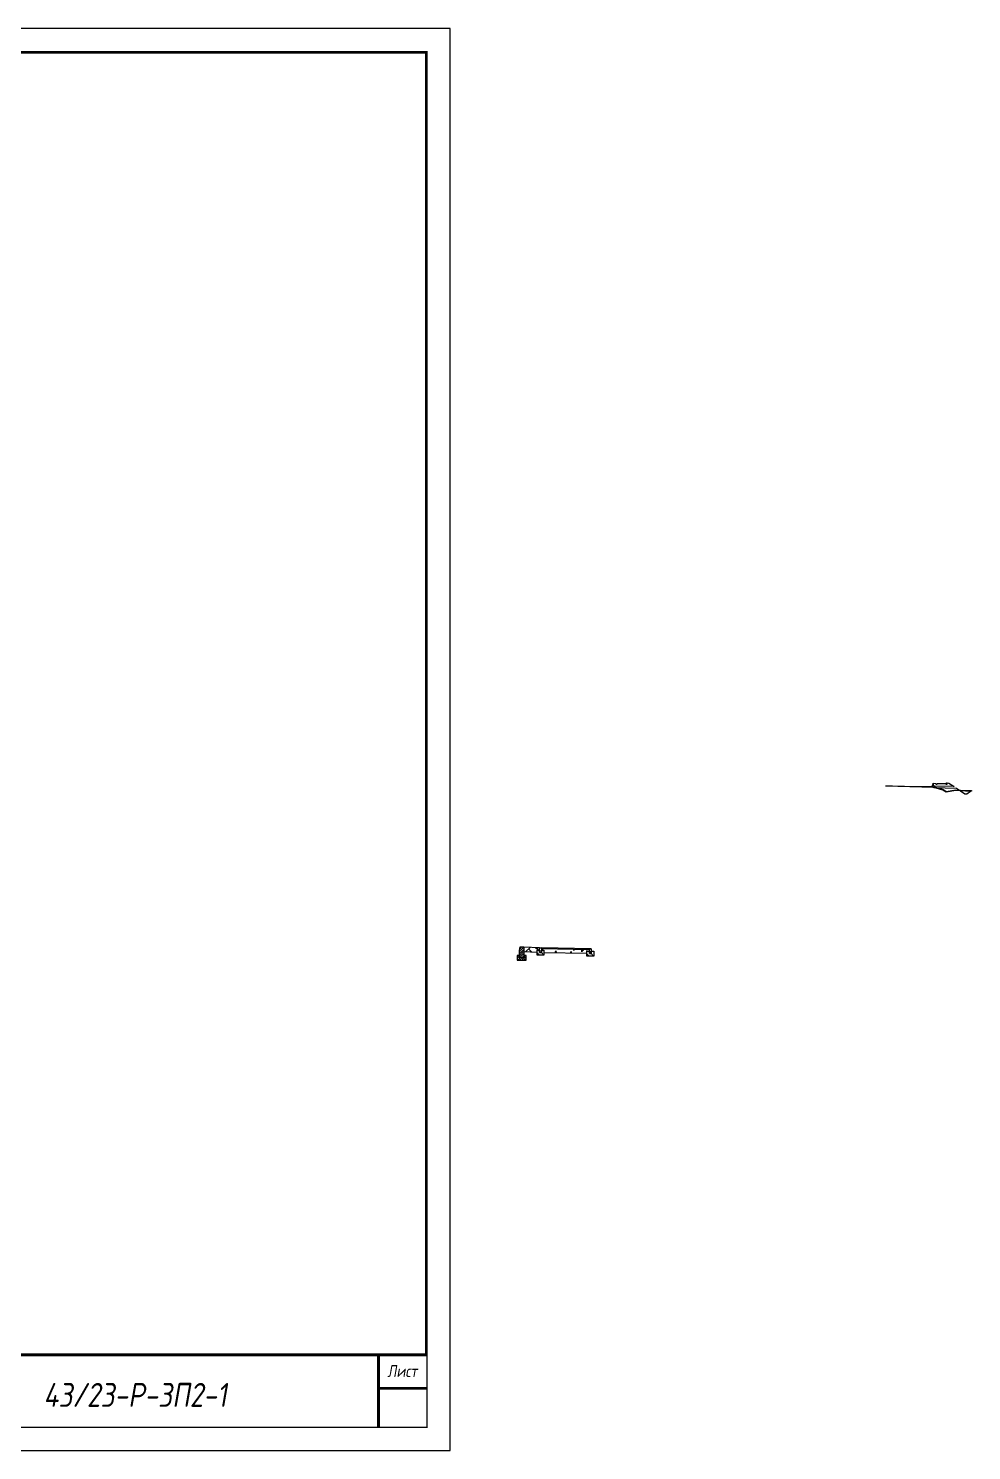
# Model space of a CAD drawing. Extents: x -717 to 1451, y -133302 to 233.
# Drawn here: x 301.8 to 498.9, y -132995.4 to -132698.4 of the extents above; entities that cross this region are included whole.
import ezdxf
from ezdxf.enums import TextEntityAlignment as Align

# ---------------------------------------------------------------- set-up
doc = ezdxf.new("R2010")
doc.units = 0
for name, color, linetype in [('Зарамочное оформление', 7, 'Continuous'), ('КОД_399', 252, 'Continuous'), ('Объём_2650', 7, 'Continuous')]:
    doc.layers.add(name, color=color, linetype=linetype)
for name, color, linetype, true_color in [('Объём_2563', 7, 'Continuous', 0xff8000), ('Объём_2570', 7, 'Continuous', 0x80ff00), ('Объём_2600', 7, 'Continuous', 0x808000)]:
    doc.layers.add(name, color=color, linetype=linetype, true_color=true_color)
doc.styles.add('М', font='romand.shx', dxfattribs={"width": 0.8, "oblique": 10, "height": 2.5})

# ---------------------------------------------------------------- blocks, each defined once
blk = doc.blocks.new('БР100.30.18')
at = {"linetype": 'Continuous', "lineweight": 13}
h = blk.add_hatch(dxfattribs=at)
h.set_pattern_fill('ANSI35', scale=5)
h.set_pattern_definition([(45, (-1504.996, -4799.2297), (-0.88388348, 0.88388348), []), (45, (-1504.1121, -4799.2297), (-0.88388348, 0.88388348), [1.5625, -0.3125, 0, -0.3125])])
h.paths.add_polyline_path([(0.3, 3.47), (1.8, 3.47), (1.8, -1.03), (0, -1.03), (0, 1.97)])
h = blk.add_hatch(dxfattribs=at)
h.set_pattern_fill('ANSI35', scale=5, angle=90)
h.set_pattern_definition([(135, (-1504.996, -4800.7297), (-0.88388348, -0.88388348), []), (135, (-1504.996, -4799.8458), (-0.88388348, -0.88388348), [1.5625, -0.3125, 0, -0.3125])])
h.paths.add_polyline_path([(-1, -0.03), (0, -0.03), (0, -1.03), (1.8, -1.03), (1.8, -0.03), (2.8, -0.03), (2.8, -2.03), (-1, -2.03)])
at = {"color": 7, "lineweight": 30}
blk.add_lwpolyline([(1.8, -1.03), (0, -1.03), (0, 1.97), (0.3, 3.47), (1.8, 3.47)], close=True, dxfattribs=at)
at = {"linetype": 'Continuous'}
blk.add_lwpolyline([(0, -0.03), (-1, -0.03), (-1, -2.03), (2.8, -2.03), (2.8, -0.03), (1.8, -0.03)], dxfattribs=at)

msp = doc.modelspace()

# ---------------------------------------------------------------- hatches: boundary and pattern name
at = {"linetype": 'Continuous'}
h = msp.add_hatch(dxfattribs=at)
h.set_pattern_fill('AR-HBONE', color=253, scale=0.3)
h.set_pattern_definition([(45, (109.3306, -138696.2843), (0, 1.69705627), [3.6, -1.2]), (135, (110.1791, -138695.4357), (1e-16, 1.69705627), [3.6, -1.2])])
h.paths.add_polyline_path([(409.024, -132890.435), (409.024, -132891.435), (409.024, -132891.435)])
h.paths.add_polyline_path([(405.303, -132890.286), (408.624, -132890.435), (408.624, -132890.935), (408.124, -132890.935), (408.124, -132891.313), (405.302, -132891.187)])
at = {"linetype": 'Continuous', "lineweight": 13}
h = msp.add_hatch(dxfattribs=at)
h.set_pattern_fill('ANSI35', scale=5, angle=90)
h.set_pattern_definition([(135, (-1459.0601, -67162.8067), (-0.883883476, -0.883883476), []), (135, (-1459.0601, -67161.9229), (-0.883883476, -0.883883476), [1.5625, -0.3125, 0, -0.3125])])
h.paths.add_polyline_path([(408.124, -132890.935), (408.623, -132890.935), (408.624, -132891.435), (409.024, -132891.435), (409.024, -132890.935), (409.524, -132890.935), (409.524, -132891.935), (408.124, -132891.935)])
at = {"linetype": 'Continuous'}
h = msp.add_hatch(dxfattribs=at)
h.set_pattern_fill('ANSI31', color=256, scale=15, angle=45, style=0)
h.set_pattern_definition([(90, (-1503.1056, -137844.0658), (-1.875, 3e-16), [])])
h.paths.add_polyline_path([(419.019, -132890.641), (409.024, -132890.435), (409.024, -132890.635), (419.019, -132890.833)])
at = {"linetype": 'Continuous', "lineweight": 13}
h = msp.add_hatch(dxfattribs=at)
h.set_pattern_fill('ANSI35', scale=5, angle=90)
h.set_pattern_definition([(135, (-1448.6646, -67163.0128), (-0.883883476, -0.883883476), []), (135, (-1448.6646, -67162.129), (-0.883883476, -0.883883476), [1.5625, -0.3125, 0, -0.3125])])
h.paths.add_polyline_path([(418.519, -132891.141), (419.019, -132891.141), (419.019, -132891.641), (419.419, -132891.641), (419.419, -132891.141), (419.919, -132891.141), (419.919, -132892.141), (418.519, -132892.141)])
at = {"layer": 'КОД_399'}
h = msp.add_hatch(dxfattribs=at)
h.set_pattern_fill('AR-CONC', scale=0.7, angle=45, style=0)
h.set_pattern_definition([(95, (-1503.1876, -137844.155), (3.860864, 3.2396496), [0.525, -5.775]), (40, (-1503.1876, -137844.155), (-4.409945, 3.036377), [0.42, -4.62]), (145.45144, (-1502.866, -137843.885), (-0.549081, 6.2760265), [0.4461813, -4.907995]), (91.1842, (-1504.1775, -137843.165), (6.101854, 4.4632964), [0.7875, -8.6625]), (141.63564, (-1503.669, -137842.793), (-0.1953, 9.447982), [0.669272, -7.361996]), (36.18416, (-1504.1775, -137843.165), (-0.1953, 9.447982), [0.63, -6.93]), (66, (-1503.435, -137842.9176), (4.947401, 0.9616773), [0.525, -5.775]), (11, (-1503.435, -137842.9176), (-2.38496, 4.793659), [0.42, -4.62]), (116.45144, (-1503.023, -137842.8374), (2.562441, 5.7553363), [0.4461813, -4.907995]), (82.5, (-1503.1876, -137844.155), (-1.5875523, 1.7079287), [0, -4.564, 0, -4.69, 0, -4.6375]), (52.5, (-1503.1876, -137844.155), (-0.6501106, 3.2543661), [0, -2.674, 0, -4.459, 0, -1.7675]), (12.5, (-1504.2914, -137845.2588), (2.7539272, 2.5306453), [0, -1.75, 0, -5.46, 0, -7.245]), (2.5, (-1504.7863, -137845.7538), (2.3911299, 3.3821186), [0, -2.275, 0, -3.626, 0, -5.145])])
h.paths.add_polyline_path([(418.519, -132891.141), (419.019, -132891.141), (419.019, -132890.833), (409.024, -132890.635), (409.024, -132890.935), (409.524, -132890.935), (409.524, -132891.395), (418.519, -132891.573)])

# ---------------------------------------------------------------- linework, layer by layer
at = {"flags": 128}
msp.add_lwpolyline([(-30.054, -132995.421), (389.946, -132995.421), (389.946, -132698.421), (-30.054, -132698.421)], close=True, dxfattribs=at)
at = {"const_width": 0.6, "flags": 128}
msp.add_lwpolyline([(-10.054, -132990.421), (384.946, -132990.421), (384.946, -132703.421), (-10.054, -132703.421)], close=True, dxfattribs=at)
at = {"color": 2}
msp.add_lwpolyline([(496.583, -132857.648), (497.482, -132858.247), (497.882, -132858.247), (498.65, -132857.735), (497.598, -132857.696), (496.583, -132857.648)], dxfattribs=at)
for points in [[(408.624, -132890.435), (405.303, -132890.286), (405.302, -132891.187), (408.124, -132891.313), (408.124, -132890.935), (408.624, -132890.935), (408.624, -132890.435)], [(409.024, -132890.935), (409.524, -132890.935), (409.524, -132891.935), (408.124, -132891.935), (408.124, -132890.935), (408.624, -132890.935), (408.624, -132891.435), (409.024, -132891.435), (409.024, -132890.935)], [(408.624, -132890.435), (409.024, -132890.435), (409.024, -132891.435), (408.624, -132891.435), (408.624, -132890.435)], [(419.419, -132890.641), (409.024, -132890.435)], [(419.019, -132890.833), (409.024, -132890.635)], [(409.524, -132891.395), (418.519, -132891.574)], [(419.419, -132891.141), (419.919, -132891.141), (419.919, -132892.141), (418.519, -132892.141), (418.519, -132891.141), (419.019, -132891.141), (419.019, -132891.641), (419.419, -132891.641), (419.419, -132891.141)], [(419.019, -132890.641), (419.419, -132890.641), (419.419, -132891.641), (419.019, -132891.641), (419.019, -132890.641)]]:
    msp.add_lwpolyline(points)
at = {"layer": 'Объём_2563', "color": 250, "flags": 128}
msp.add_lwpolyline([(491.125, -132856.649), (490.941, -132856.466), (490.641, -132856.46), (490.641, -132856.43), (490.921, -132856.43), (490.921, -132856.23), (490.821, -132856.23), (490.821, -132856.067), (491.385, -132856.092), (491.385, -132856.217), (491.665, -132856.217), (491.665, -132856.109), (493.464, -132856.144), (493.464, -132856.258), (493.744, -132856.258), (493.744, -132856.058), (493.644, -132856.058), (493.644, -132855.958), (494.141, -132856.02), (495.208, -132856.731), (491.125, -132856.649), (491.125, -132856.649)], dxfattribs=at)
at = {"layer": 'Объём_2570', "flags": 128}
msp.add_lwpolyline([(498.864, -132857.743), (497.598, -132857.696), (495.61, -132857.601), (493.54, -132857.91), (492.831, -132857.47), (490.987, -132856.958), (490.573, -132856.828), (490.573, -132856.678), (490.987, -132856.808), (492.831, -132857.32), (493.54, -132857.76), (495.61, -132857.451), (497.598, -132857.546), (498.864, -132857.593), (498.864, -132857.743), (498.864, -132857.743)], dxfattribs=at)
at = {"layer": 'Объём_2600', "color": 5, "flags": 128}
msp.add_lwpolyline([(495.61, -132857.601), (493.54, -132857.91), (492.831, -132857.47), (490.987, -132856.958), (490.949, -132856.946), (495.746, -132857.089), (496.583, -132857.648), (495.61, -132857.601), (495.61, -132857.601)], dxfattribs=at)
at = {"layer": 'Объём_2650', "color": 6, "flags": 128}
msp.add_lwpolyline([(490.573, -132856.828), (490.949, -132856.946), (480.966, -132856.646), (480.966, -132856.627), (482.362, -132856.595), (487.383, -132856.723), (487.938, -132856.733), (490.412, -132856.679), (490.573, -132856.678), (490.573, -132856.828), (490.573, -132856.828)], dxfattribs=at)

# ---------------------------------------------------------------- block references
at = {"lineweight": 18, "xscale": 0.5, "yscale": 0.5, "zscale": 0.5, "rotation": 359.9444632229611}
msp.add_blockref('БР100.30.18', (404.401, -132891.983), dxfattribs=at)

# ---------------------------------------------------------------- texts
at = {"linetype": 'Continuous', "style": 'М', "oblique": 10, "width": 0.8}
msp.add_text('434', height=2.5, dxfattribs=at).set_placement((380.312, -132986.509), align=Align.MIDDLE)

# ---------------------------------------------------------------- next in the draw order: wipeouts: each hides what was drawn before it
at = {"linetype": 'Continuous'}
msp.add_wipeout([(199.946, -132975.421), (384.946, -132975.421), (384.946, -132990.421), (199.946, -132990.421)], dxfattribs=at).dxf.layer = 'Зарамочное оформление'

# ---------------------------------------------------------------- next in the draw order: linework, layer by layer
at = {"layer": 'Зарамочное оформление', "linetype": 'Continuous', "lineweight": -3, "const_width": 0.6, "flags": 128}
for points in [[(199.946, -132990.421), (199.946, -132975.421), (384.946, -132975.421)], [(374.946, -132975.421), (374.946, -132990.421)], [(374.946, -132982.421), (384.946, -132982.421)]]:
    msp.add_lwpolyline(points, dxfattribs=at)

# ---------------------------------------------------------------- next in the draw order: texts
at = {"linetype": 'Continuous', "insert": (324.131, -132983.803), "char_height": 5, "width": 110, "attachment_point": 5, "style": 'М'}
msp.add_mtext('43/23-Р-ЗП2-1', dxfattribs=at)
at = {"layer": 'Зарамочное оформление', "linetype": 'Continuous', "style": 'М', "oblique": 10, "width": 0.8}
msp.add_text('Лист', height=2.5, dxfattribs=at).set_placement((379.946, -132978.828), align=Align.MIDDLE_CENTER)

doc.saveas('drawing.dxf')
